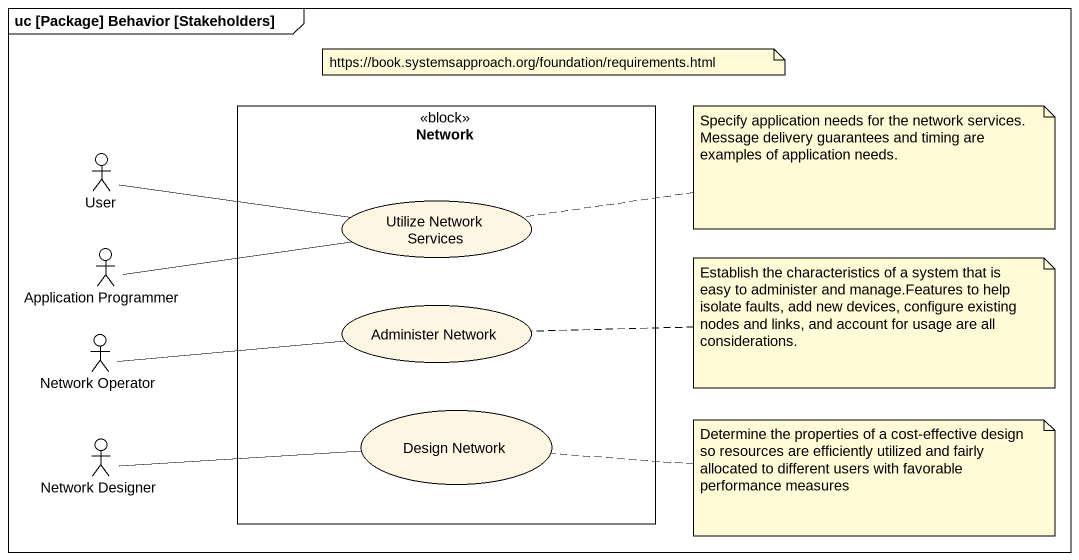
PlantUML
@startuml
mainframe uc [Package] Behavior [Stakeholders]
rectangle "Network" as Network_ <<block>> {
  usecase "Utilize Network Services" as Utilize_Network_Services
  usecase "Administer Network" as Administer_Network
  usecase "Design Network" as Design_Network
}
actor User
actor "Application Programmer" as Application_Programmer
actor "Network Operator" as Network_Operator
actor "Network Designer" as Network_Designer
User -right- Utilize_Network_Services
Application_Programmer -right- Utilize_Network_Services
Network_Operator -right- Administer_Network
Network_Designer -right- Design_Network
note as N1
  https://book.systemsapproach.org/foundation/requirements.html
end note
note right of Utilize_Network_Services : Specify application needs for the network services. Message delivery guarantees and timing are examples of application needs.
note right of Administer_Network : Establish the characteristics of a system that is easy to administer and manage.Features to help isolate faults, add new devices, configure existing nodes and links, and account for usage are all considerations.
note right of Design_Network : Determine the properties of a cost-effective design so resources are efficiently utilized and fairly allocated to different users with favorable performance measures
@enduml
